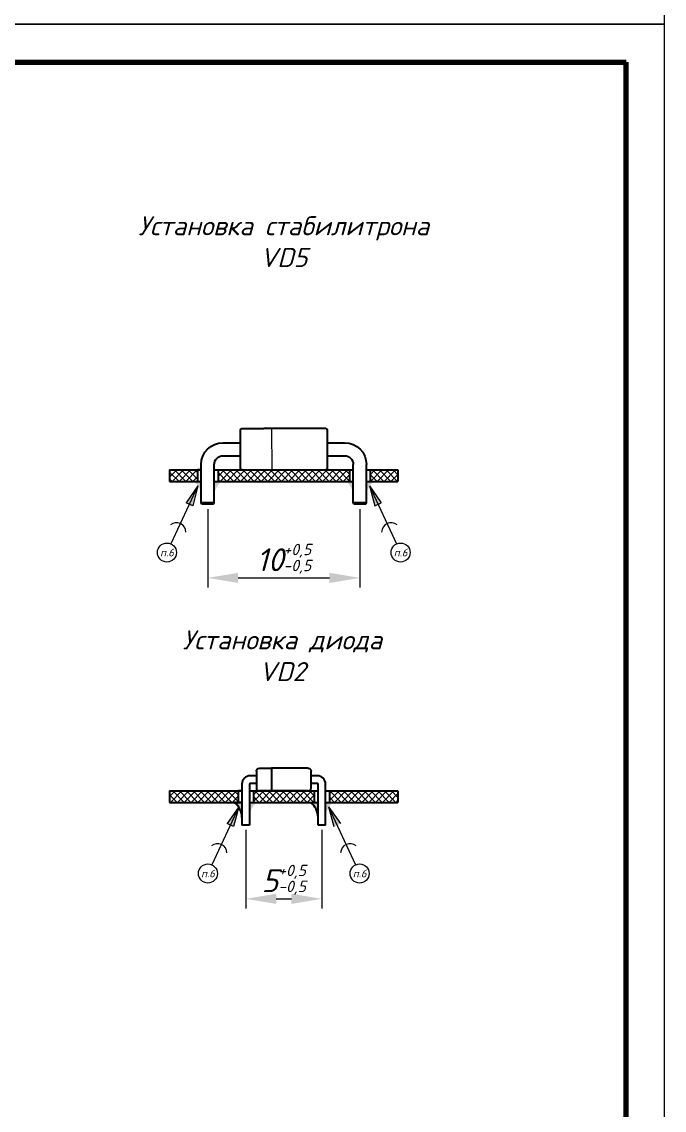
# Model space of a CAD drawing. Header units: millimetres. Extents: x 2470 to 6390, y 1560 to 2814.
# Drawn here: x 3225.6 to 3310, y 1714.8 to 1857.8 of the extents above; entities that cross this region are included whole.
import ezdxf

# ---------------------------------------------------------------- set-up
doc = ezdxf.new("R2010")
doc.units = ezdxf.units.MM
for name, color, linetype, lineweight in [('border', 7, 'Continuous', 70), ('Text', 7, 'Continuous', 18), ('Размерные линии', 7, 'Continuous', 15), ('Сплошная тонкая', 7, 'Continuous', 30), ('Штриховка', 7, 'Continuous', 9)]:
    doc.layers.add(name, color=color, linetype=linetype, lineweight=lineweight)
doc.styles.add('Main', font='isocpeur.ttf', dxfattribs={"oblique": 15, "height": 3})
doc.dimstyles.new('ISO-25', dxfattribs={"dimtxt": 3, "dimasz": 4, "dimexe": 1.25, "dimexo": 0.625, "dimtad": 1, "dimtoh": 1, "dimtxsty": 'Main', "dimcen": 2.5, "dimclrd": 256, "dimclre": 256, "dimclrt": 256, "dimadec": 0, "dimazin": 0, "dimtol": 1, "dimtm": 0.5, "dimtfac": 1, "dimtmove": 0, "dimatfit": 3, "dimfxl": 1, "dimlwd": -1, "dimlwe": -1, "dimarcsym": 0})

# ---------------------------------------------------------------- blocks, each defined once
blk = doc.blocks.new('*D68')
at = {"layer": 'Defpoints', "color": 0, "lineweight": 18, "transparency": 16777216}
for p in [(3255, 1752.24), (3265, 1752.24), (3265, 1742.56)]:
    blk.add_point(p, dxfattribs=at)
at = {"layer": 'Размерные линии', "transparency": 16777216}
for p, q in [((3255, 1751.61), (3255, 1741.31)), ((3265, 1751.61), (3265, 1741.31)), ((3259, 1742.56), (3261, 1742.56))]:
    blk.add_line(p, q, dxfattribs=at)
at = {"layer": 'Размерные линии', "lineweight": 18, "transparency": 16777216}
for points in [[(3259, 1743.23), (3259, 1741.89), (3255, 1742.56)], [(3261, 1743.23), (3261, 1741.89), (3265, 1742.56)]]:
    blk.add_solid(points, dxfattribs=at)
at = {"layer": 'Размерные линии', "transparency": 16777216, "insert": (3260, 1745.24), "char_height": 3, "attachment_point": 5, "style": 'Main'}
blk.add_mtext('5{\\H0.5x;\\S+0,5^ -0,5;}', dxfattribs=at)
blk = doc.blocks.new('*D67')
at = {"layer": 'Defpoints', "color": 0, "lineweight": 18, "transparency": 16777216}
for p in [(3250, 1794.41), (3270, 1794.41), (3270, 1784.73)]:
    blk.add_point(p, dxfattribs=at)
at = {"layer": 'Размерные линии', "transparency": 16777216}
for p, q in [((3250, 1793.78), (3250, 1783.48)), ((3270, 1793.78), (3270, 1783.48)), ((3254, 1784.73), (3266, 1784.73))]:
    blk.add_line(p, q, dxfattribs=at)
at = {"layer": 'Размерные линии', "lineweight": 18, "transparency": 16777216}
for points in [[(3254, 1785.4), (3254, 1784.06), (3250, 1784.73)], [(3266, 1785.4), (3266, 1784.06), (3270, 1784.73)]]:
    blk.add_solid(points, dxfattribs=at)
at = {"layer": 'Размерные линии', "transparency": 16777216, "insert": (3260, 1787.41), "char_height": 3, "attachment_point": 5, "style": 'Main'}
blk.add_mtext('10{\\H0.5x;\\S+0,5^ -0,5;}', dxfattribs=at)

msp = doc.modelspace()

# ---------------------------------------------------------------- hatches: boundary and pattern name
at = {"layer": 'Штриховка'}
h = msp.add_hatch(dxfattribs=at)
h.set_pattern_fill('ANSI37', color=256, scale=0.2)
h.set_pattern_definition([(45, (-1265, -637.5918), (-0.449012806, 0.449012806), []), (135, (-1265, -637.5918), (-0.449012806, -0.449012806), [])])
h.paths.add_polyline_path([(3248.64, 1798.908), (3245, 1798.908), (3245, 1797.408), (3248.64, 1797.408)])
h.paths.add_polyline_path([(3268.64, 1798.908), (3251.36, 1798.908), (3251.36, 1797.408), (3268.64, 1797.408)])
h.paths.add_polyline_path([(3275, 1798.908), (3271.36, 1798.908), (3271.36, 1797.408), (3275, 1797.408)])
h = msp.add_hatch(color=256, dxfattribs=at)
h.dxf.hatch_style = 1
h.paths.add_polyline_path([(3248.72, 1796.807), (3247.181, 1794.608), (3247.604, 1794.411)])
h.paths.add_polyline_path([(3248.72, 1796.807), (3247.604, 1794.411), (3248.025, 1794.215)])
h = msp.add_hatch(color=256, dxfattribs=at)
h.dxf.hatch_style = 1
h.paths.add_polyline_path([(3249.14, 1797.408), (3248.14, 1797.408, -0.236068), (3249.14, 1795.496)])
h = msp.add_hatch(color=256, dxfattribs=at)
h.dxf.hatch_style = 1
h.paths.add_polyline_path([(3250.86, 1797.408), (3251.86, 1797.408, 0.236068), (3250.86, 1795.496)])
h = msp.add_hatch(color=256, dxfattribs=at)
h.dxf.hatch_style = 1
h.paths.add_polyline_path([(3269.14, 1797.408), (3268.14, 1797.408, -0.236068), (3269.14, 1795.496)])
h = msp.add_hatch(color=256, dxfattribs=at)
h.dxf.hatch_style = 1
h.paths.add_polyline_path([(3270.86, 1797.408), (3271.86, 1797.408, 0.236068), (3270.86, 1795.496)])
h = msp.add_hatch(color=256, dxfattribs=at)
h.dxf.hatch_style = 1
h.paths.add_polyline_path([(3271.28, 1796.807), (3272.819, 1794.608), (3272.396, 1794.411)])
h.paths.add_polyline_path([(3271.28, 1796.807), (3272.396, 1794.411), (3271.975, 1794.215)])
h = msp.add_hatch(dxfattribs=at)
h.set_pattern_fill('ANSI37', color=256, scale=0.2)
h.set_pattern_definition([(45, (-1320, -679.7617), (-0.449012806, 0.449012806), []), (135, (-1320, -679.7617), (-0.449012806, -0.449012806), [])])
h.paths.add_polyline_path([(3254, 1756.738), (3245, 1756.738), (3245, 1755.238), (3254, 1755.238)])
h.paths.add_polyline_path([(3264, 1756.738), (3263.263, 1756.738, -0.0395904), (3263.2, 1756.733), (3260, 1756.738), (3256, 1756.738), (3256, 1755.238), (3264, 1755.238)])
h.paths.add_polyline_path([(3275, 1756.738), (3266, 1756.738), (3266, 1755.238), (3275, 1755.238)])
h = msp.add_hatch(color=256, dxfattribs=at)
h.dxf.hatch_style = 1
h.paths.add_polyline_path([(3254.5, 1755.238), (3253.5, 1755.238, -0.236068), (3254.5, 1753.326)])
h = msp.add_hatch(color=256, dxfattribs=at)
h.dxf.hatch_style = 1
h.paths.add_polyline_path([(3255.5, 1755.238), (3256.5, 1755.238, 0.236068), (3255.5, 1753.326)])
h = msp.add_hatch(color=256, dxfattribs=at)
h.dxf.hatch_style = 1
h.paths.add_polyline_path([(3264.5, 1755.238), (3263.5, 1755.238, -0.236068), (3264.5, 1753.326)])
h = msp.add_hatch(color=256, dxfattribs=at)
h.dxf.hatch_style = 1
h.paths.add_polyline_path([(3265.5, 1755.238), (3266.5, 1755.238, 0.236068), (3265.5, 1753.326)])
h = msp.add_hatch(color=256, dxfattribs=at)
h.dxf.hatch_style = 1
h.paths.add_polyline_path([(3254.104, 1754.637), (3252.565, 1752.439), (3252.989, 1752.241)])
h.paths.add_polyline_path([(3254.104, 1754.637), (3252.989, 1752.241), (3253.41, 1752.045)])
h = msp.add_hatch(color=256, dxfattribs=at)
h.dxf.hatch_style = 1
h.paths.add_polyline_path([(3265.896, 1754.637), (3267.435, 1752.439), (3267.011, 1752.241)])
h.paths.add_polyline_path([(3265.896, 1754.637), (3267.011, 1752.241), (3266.59, 1752.045)])

# ---------------------------------------------------------------- linework, layer by layer
at = {"layer": 'border', "lineweight": 18}
for p, q in [((3310, 2154.5), (3310, 1857.5)), ((3310, 1857.5), (2890, 1857.5)), ((2890, 1857.5), (3310, 1857.5)), ((3310, 1857.5), (3310, 1560.5))]:
    msp.add_line(p, q, dxfattribs=at)
at = {"layer": 'border', "lineweight": 70}
for p in [(2910, 1852.5), (3305, 1565.5)]:
    msp.add_line(p, (3305, 1852.5), dxfattribs=at)
at = {"layer": 'Размерные линии'}
for p, q in [((3258.4, 1804.348), (3258.444, 1798.908)), ((3248.72, 1796.807), (3245.174, 1789.193)), ((3248.72, 1796.807), (3247.181, 1794.608)), ((3248.72, 1796.807), (3248.025, 1794.215)), ((3271.28, 1796.807), (3272.819, 1794.608)), ((3271.28, 1796.807), (3274.826, 1789.193)), ((3271.28, 1796.807), (3271.975, 1794.215)), ((3248.025, 1794.215), (3247.181, 1794.608)), ((3271.975, 1794.215), (3272.819, 1794.608)), ((3254.104, 1754.637), (3250.558, 1747.023)), ((3254.104, 1754.637), (3252.565, 1752.439)), ((3254.104, 1754.637), (3253.41, 1752.045)), ((3265.896, 1754.637), (3267.435, 1752.439)), ((3265.896, 1754.637), (3269.442, 1747.023)), ((3265.896, 1754.637), (3266.59, 1752.045)), ((3253.41, 1752.045), (3252.565, 1752.439))]:
    msp.add_line(p, q, dxfattribs=at)
for centre in [(3244.646, 1788.06), (3275.354, 1788.06), (3250.03, 1745.89), (3269.97, 1745.89)]:
    msp.add_circle(centre, 1.25, dxfattribs=at)
for centre, start, end in [((3245.891, 1790.734), 1.08395, 128.73049), ((3274.109, 1790.734), 51.26951, 178.91605), ((3251.276, 1748.564), 1.08395, 128.73049), ((3268.724, 1748.564), 51.26951, 178.91605)]:
    msp.add_arc(centre, 1.25, start, end, dxfattribs=at)
at = {"layer": 'Сплошная тонкая', "linetype": 'Continuous', "lineweight": 25, "extrusion": (1.22465e-16, 1, -2.22045e-16)}
for p, q in [((3254.49, 1804.348), (3255.97, 1804.348)), ((3255.97, 1804.358), (3257.37, 1804.358)), ((3265.51, 1804.348), (3257.37, 1804.348)), ((3252, 1802.488), (3254.29, 1802.488)), ((3265.71, 1802.488), (3268, 1802.488)), ((3252, 1800.768), (3254.29, 1800.768)), ((3265.71, 1800.768), (3268, 1800.768)), ((3249.14, 1794.628), (3249.14, 1799.628)), ((3250.86, 1794.628), (3250.86, 1799.628)), ((3269.14, 1794.628), (3269.14, 1799.628)), ((3270.86, 1794.628), (3270.86, 1799.628)), ((3254.49, 1798.908), (3265.51, 1798.908)), ((3249.228, 1794.408), (3249.14, 1794.628)), ((3249.14, 1794.628), (3250.86, 1794.628)), ((3250.772, 1794.408), (3250.86, 1794.628)), ((3269.228, 1794.408), (3269.14, 1794.628)), ((3269.14, 1794.628), (3270.86, 1794.628)), ((3270.772, 1794.408), (3270.86, 1794.628)), ((3256.8, 1759.723), (3258.4, 1759.723)), ((3263.2, 1759.733), (3258.4, 1759.733)), ((3254.5, 1757.633), (3254.5, 1752.238)), ((3255.5, 1757.633), (3255.5, 1752.238)), ((3256.4, 1758.733), (3255.6, 1758.733)), ((3256.4, 1757.733), (3255.6, 1757.733)), ((3264.4, 1758.733), (3263.6, 1758.733)), ((3264.4, 1757.733), (3263.6, 1757.733)), ((3264.5, 1752.238), (3264.5, 1757.633)), ((3265.5, 1752.238), (3265.5, 1757.633)), ((3263.2, 1756.733), (3256.8, 1756.743))]:
    msp.add_line(p, q, dxfattribs=at)
at = {"layer": 'Сплошная тонкая', "lineweight": 25}
for p, q in [((3245, 1798.908), (3249.14, 1798.908)), ((3245, 1798.908), (3245, 1797.408)), ((3249.14, 1798.908), (3248.64, 1798.908)), ((3248.64, 1798.908), (3248.64, 1797.408)), ((3250.86, 1798.908), (3269.14, 1798.908)), ((3250.86, 1798.908), (3251.36, 1798.908)), ((3251.36, 1798.908), (3251.36, 1797.408)), ((3268.64, 1798.908), (3268.64, 1797.408)), ((3270.86, 1798.908), (3275, 1798.908)), ((3271.36, 1798.908), (3271.36, 1797.408)), ((3275, 1798.908), (3275, 1797.408)), ((3245, 1797.408), (3249.14, 1797.408)), ((3250.86, 1797.408), (3269.14, 1797.408)), ((3270.86, 1797.408), (3275, 1797.408)), ((3250.772, 1794.408), (3249.228, 1794.408)), ((3270.772, 1794.408), (3269.228, 1794.408)), ((3245, 1756.738), (3254.5, 1756.738)), ((3245, 1756.738), (3245, 1755.238)), ((3254.5, 1756.738), (3254, 1756.738)), ((3254, 1756.738), (3254, 1755.238)), ((3255.5, 1756.738), (3264.5, 1756.738)), ((3255.5, 1756.738), (3256, 1756.738)), ((3256, 1756.738), (3256, 1755.238)), ((3264, 1756.738), (3264, 1755.238)), ((3265.5, 1756.738), (3275, 1756.738)), ((3266, 1756.738), (3266, 1755.238)), ((3275, 1756.738), (3275, 1755.238)), ((3245, 1755.238), (3254.5, 1755.238)), ((3254.5, 1755.238), (3253.5, 1755.238)), ((3254.5, 1755.238), (3254.5, 1752.238)), ((3254.5, 1755.238), (3254.5, 1753.238)), ((3255.5, 1755.238), (3264.5, 1755.238)), ((3265.5, 1755.238), (3275, 1755.238)), ((3255.5, 1752.238), (3254.5, 1752.238)), ((3265.5, 1752.238), (3264.5, 1752.238))]:
    msp.add_line(p, q, dxfattribs=at)
at = {"layer": 'Сплошная тонкая', "linetype": 'Continuous', "lineweight": 25, "extrusion": (-2.71926e-32, -2.22045e-16, -1)}
for centre, radius, start, end in [((-3254.49, 1804.148), 0.2, 360, 90), ((-3265.51, 1804.148), 0.2, 90, 180), ((-3252, 1799.628), 2.86, 360, 90), ((-3268, 1799.628), 2.86, 90, 180), ((-3252, 1799.628), 1.14, 360, 90), ((-3268, 1799.628), 1.14, 90, 180), ((-3254.49, 1799.108), 0.2, 270, 360), ((-3265.51, 1799.108), 0.2, 180, 270), ((-3256.8, 1759.323), 0.4, 0, 90), ((-3263.2, 1759.333), 0.4, 90, 180)]:
    msp.add_arc(centre, radius, start, end, dxfattribs=at)
at = {"layer": 'Сплошная тонкая', "linetype": 'Continuous', "lineweight": 25}
for centre, radius, start, end in [((3255.6, 1757.633), 1.1, 90, 180), ((3255.6, 1757.633), 0.1, 90, 180), ((3264.4, 1757.633), 1.1, 0, 90), ((3264.4, 1757.633), 0.1, 0, 90), ((3256.8, 1757.143), 0.4, 180, 270), ((3263.2, 1757.133), 0.4, 270, 0)]:
    msp.add_arc(centre, radius, start, end, dxfattribs=at)
at = {"layer": 'Сплошная тонкая', "lineweight": 25}
for centre in [(3252.087, 1753.282), (3262.087, 1753.282)]:
    msp.add_arc(centre, 2.413, 358.96164, 54.16846, dxfattribs=at)
at = {"layer": 'Сплошная тонкая', "linetype": 'Continuous', "lineweight": 25}
for centre, major_axis, start_param, end_param in [((3254.29, 1801.628), (0, 2.52), -1.5707963, 0), ((3254.29, 1801.628), (0, -2.52), -0.0000001, 1.5707962), ((3263.6, 1758.233), (0, -1.1), 0, 3.1415927)]:
    msp.add_ellipse(centre, major_axis=major_axis, ratio=0, start_param=start_param, end_param=end_param, dxfattribs=at)
at = {"layer": 'Сплошная тонкая', "linetype": 'Continuous', "lineweight": 25, "extrusion": (-2.71926e-32, -2.22045e-16, -1)}
for centre, major_axis, start_param, end_param in [((3265.71, 1801.628), (0, 2.52), 0.0000001, 1.5707964), ((3265.71, 1801.628), (0, -2.52), -1.5707963, 0), ((3256.4, 1758.233), (0, 1.09), 0, 3.1415927), ((3258.4, 1758.233), (0, 1.5), 0, 3.1415927)]:
    msp.add_ellipse(centre, major_axis=major_axis, ratio=0, start_param=start_param, end_param=end_param, dxfattribs=at)

# ---------------------------------------------------------------- texts
at = {"layer": 'Text', "char_height": 2.5, "attachment_point": 5, "style": 'Main'}
for s, width, insert in [('\\pxqc;Установка стабилитрона VD5', 41.3362, (3260, 1828.908)), ('\\pxqc;Установка диода \\PVD2', 38.97936, (3259.813, 1774.502))]:
    msp.add_mtext_dynamic_manual_height_columns(s, width=width, gutter_width=15, heights=[0], dxfattribs=dict(at, insert=insert))
at = {"layer": 'Размерные линии', "char_height": 1, "attachment_point": 5, "style": 'Main'}
for insert in [(3244.646, 1788.06), (3275.354, 1788.06), (3250.03, 1745.89), (3269.97, 1745.89)]:
    msp.add_mtext_dynamic_manual_height_columns('\\pxqc;п.6', width=1.20386, gutter_width=15, heights=[0], dxfattribs=dict(at, insert=insert))

# ---------------------------------------------------------------- dimensions: what is measured, and where the dimension line sits
at = {"layer": 'Размерные линии'}
for base, p1, p2, text, picture, middle in [((3270, 1784.73), (3250, 1794.408), (3270, 1794.408), '10{\\H0.5x;\\S+0,5^ -0,5;}', '*D67', (3260, 1784.73)), ((3265, 1742.56), (3255, 1752.238), (3265, 1752.238), '5{\\H0.5x;\\S+0,5^ -0,5;}', '*D68', (3260, 1742.56))]:
    dim = msp.add_linear_dim(base=base, p1=p1, p2=p2, text=text, dimstyle='ISO-25', dxfattribs=at)
    dim.commit()
    dim.dimension.update_dxf_attribs({"geometry": picture, "text_midpoint": middle, "dimtype": 160})

doc.saveas('drawing.dxf')
